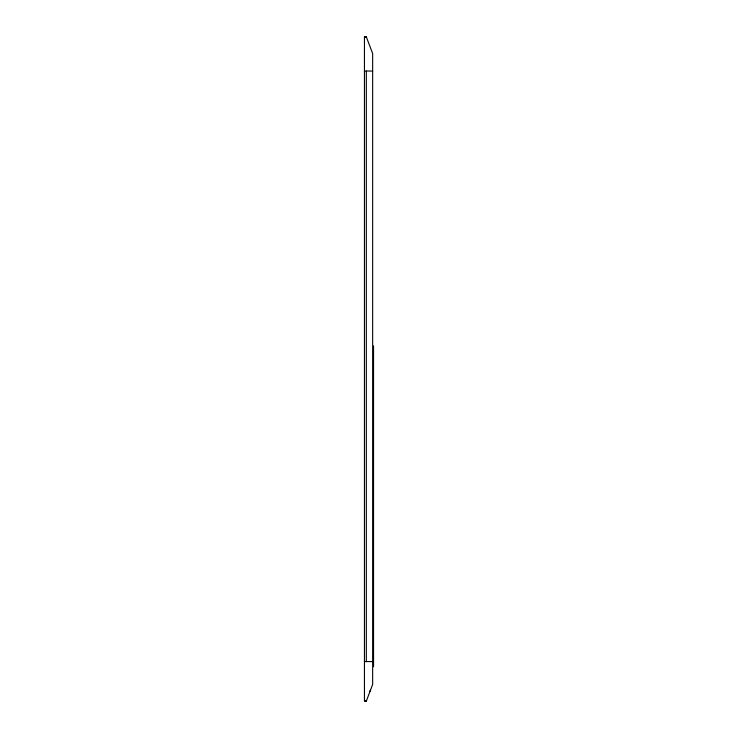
<?xml version="1.0" encoding="UTF-8"?>
<svg xmlns="http://www.w3.org/2000/svg" width="738" height="738" viewBox="0 0 738 738"><rect width="100%" height="100%" fill="white"/><g stroke="black" fill="none" stroke-linecap="round" stroke-linejoin="round"><path stroke-width="1.11" d="M369.434 692.032L370.541 690.012M364.452 37.232L366.334 36.909L372.653 53.542L372.653 684.467L366.334 701.1L364.452 701.1L364.452 36.9L366.334 36.909L364.452 36.9M364.452 71.051L372.653 71.051M364.452 661.58L372.653 661.58M364.452 700.583L366.334 701.1L364.452 700.491M373.548 345.91L373.548 666.728M366.334 71.051L366.334 661.58"/></g></svg>
